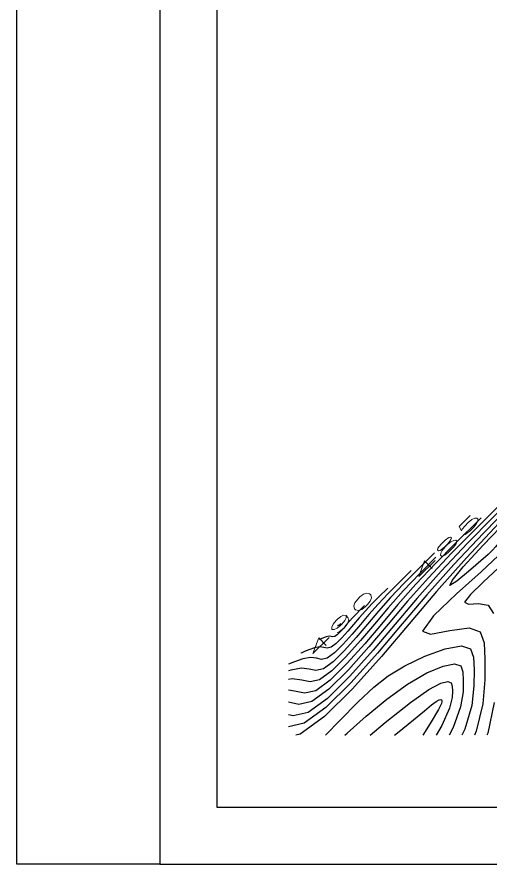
# Model space of a CAD drawing. Header units: millimetres. Extents: x 276147 to 291056, y 9594849 to 9609891.
# Drawn here: x 285483.8 to 285549.6, y 9596643.6 to 9596761.5 of the extents above; entities that cross this region are included whole.
import ezdxf
from ezdxf.enums import TextEntityAlignment as Align

# ---------------------------------------------------------------- set-up
doc = ezdxf.new("R2010")
doc.units = ezdxf.units.MM
doc.header["$LTSCALE"] = 10
doc.linetypes.add('CONTINUO', pattern=[0])
for name, color, linetype in [('500-dim1', 6, 'Continuous'), ('Curvas mestras', 30, 'Continuous'), ('Curvas simples', 9, 'Continuous'), ('Curvas texto', 2, 'Continuous')]:
    doc.layers.add(name, color=color, linetype=linetype)
doc.styles.add('SIMPLEX', font='simplex', dxfattribs={"height": 0.2})

msp = doc.modelspace()

# ---------------------------------------------------------------- linework, layer by layer
at = {"layer": '500-dim1', "ltscale": 0.1}
for points in [[(285503.6286463528, 9596643.55606258), (285817.3470579041, 9596643.55606258), (285817.3470579041, 9596879.440539112), (285503.6286463528, 9596879.440539112)], [(285511.5708846199, 9596651.498300847), (285809.4048196369, 9596651.498300847), (285809.4048196369, 9596871.498300847), (285511.5708846199, 9596871.498300847)]]:
    msp.add_lwpolyline(points, close=True, dxfattribs=at)
msp.add_lwpolyline([(285503.6286463528, 9596643.55606258), (285483.7730506849, 9596643.55606258), (285483.7730506849, 9596850.054257523), (285503.6286463528, 9596869.909853192), (285511.5708846199, 9596869.909853192)], dxfattribs=at)
at = {"layer": 'Curvas mestras', "linetype": 'CONTINUO'}
for points in [[(285556.6595850993, 9596696.888991438, 25.04636676490509), (285555.2653623341, 9596695.507354653, 25.06365439432875), (285550.8672098234, 9596691.041032825, 25.12172403294562), (285546.29281945, 9596686.194351077, 25.18871991007791), (285542.1568541735, 9596681.515279556, 25.25902415157498), (285538.3303435827, 9596676.991750287, 25.33044331308656), (285534.49840718, 9596672.47168728, 25.40163997383525), (285530.4710104033, 9596667.959549287, 25.46865335115898), (285526.5574994377, 9596664.085935052, 25.51702912428619), (285523.1920624076, 9596661.637979072, 25.52968949775414), (285522.5524144654, 9596661.498300847, 25.52142657054818)], [(285550.7849531361, 9596686.50591882, 25.26868339485691), (285548.3453927362, 9596684.26067172, 25.2932868869716), (285544.9353613808, 9596681.191452397, 25.32541018855727), (285541.7262557429, 9596678.09652738, 25.36240913518441), (285540.190192734, 9596675.99379188, 25.40047911103784), (285541.2940111321, 9596675.554536756, 25.43703059133577), (285543.983434154, 9596676.063623402, 25.47433474785385), (285546.698907886, 9596676.459310863, 25.51587779834836), (285548.2307095293, 9596675.891657572, 25.56522789717155), (285548.7684377786, 9596674.357935583, 25.62628036048), (285548.8515214488, 9596672.067218356, 25.70301235575198), (285548.867836635, 9596669.203324344, 25.79718642213584), (285548.5990525466, 9596665.849045996, 25.90170686485681), (285547.6752826654, 9596662.061916748, 26.00726343083398), (285547.4291398041, 9596661.498300847, 26.02079151698977)], [(285542.039731274, 9596686.278486073, 30.10427870034209), (285539.8221207297, 9596684.02650383, 30.13355822358017), (285537.5156486557, 9596681.582738243, 30.16733850093761), (285535.4302359089, 9596679.22348328, 30.20278691282465), (285533.5008552778, 9596676.942655407, 30.23879748114587), (285531.5687382816, 9596674.663576197, 30.27469581910145), (285529.5380683397, 9596672.388492357, 30.30848492289397), (285527.5648204974, 9596670.435361147, 30.33287667061404), (285525.8679197048, 9596669.201066984, 30.33926021759135), (285524.5709931323, 9596668.91786022, 30.32250662256001), (285523.4164798352, 9596669.159457037, 30.291414553099), (285522.0515190832, 9596669.334936576, 30.25826463805015), (285521.5708846199, 9596669.247204185, 30.25149147454621)], [(285528.8141012139, 9596677.049617488, 35.1449030265535), (285528.7770316348, 9596677.011973843, 35.14539244686921), (285528.7384778588, 9596676.971124403, 35.1459571244518), (285528.7036176451, 9596676.931687007, 35.14654967401611), (285528.6713669753, 9596676.893561527, 35.14715161637605), (285528.6390703831, 9596676.855465107, 35.14775168462393), (285528.6051252744, 9596676.817434425, 35.1483165072018), (285528.5721415552, 9596676.784786252, 35.14872424947999), (285528.5437760003, 9596676.764153907, 35.148830949885), (285528.5220972705, 9596676.75941984, 35.14855091015079), (285528.5027985732, 9596676.76345909, 35.14803115450514), (285528.479981993, 9596676.76639184, 35.14747704103093), (285528.4500082008, 9596676.760921102, 35.1470546297237), (285528.4182761582, 9596676.750059187, 35.14677358654762), (285528.3924414125, 9596676.739401268, 35.14660423869236), (285528.3781329744, 9596676.733283566, 35.14651748733331), (285528.37286176, 9596676.73102962, 35.14648553447069), (285528.372109159, 9596676.730708053, 35.1464809644126)]]:
    msp.add_polyline3d(points, dxfattribs=at)
at = {"layer": 'Curvas simples', "linetype": 'CONTINUO'}
for points in [[(285558.104042569, 9596699.09588065, 26.00378303989737), (285552.6202355223, 9596693.661580937, 26.07177924350572), (285548.6581920051, 9596689.638127225, 26.1240908645882), (285544.5373852929, 9596685.272029113, 26.18444360865715), (285540.8115305203, 9596681.0569201, 26.24777671034417), (285537.3644455216, 9596676.981931116, 26.31211414517338), (285533.9124737993, 9596672.910064664, 26.37625116398294), (285530.2844219912, 9596668.8453381, 26.43661965898673), (285526.7589632495, 9596665.355820075, 26.48019863208492), (285523.7272338684, 9596663.15059706, 26.49160362858993), (285521.5708846201, 9596662.679720353, 26.46374807474517)], [(285554.8553052613, 9596696.651945043, 27.01939235287455), (285549.97510971, 9596691.815807223, 27.07990411270612), (285546.449174187, 9596688.235221628, 27.12645769611436), (285542.7819511332, 9596684.349706143, 27.1801673399491), (285539.4662068669, 9596680.598560644, 27.23652926917157), (285536.3985484597, 9596676.972111937, 27.29378499745826), (285533.3265394215, 9596673.348443046, 27.3508623013945), (285530.0978335765, 9596669.731125914, 27.40458599952717), (285526.9604280606, 9596666.625705093, 27.4433681599653), (285524.2624053262, 9596664.663214035, 27.45351779225484), (285522.2003312494, 9596664.212924454, 27.42688006212438), (285521.5708846199, 9596664.344644148, 27.40992850950791)], [(285551.6065679538, 9596694.208009437, 28.0350016656771), (285547.3299838981, 9596689.970033504, 28.08802898196473), (285544.2401563666, 9596686.832315028, 28.12882456041143), (285541.0265169731, 9596683.427383177, 28.17589107112463), (285538.120883216, 9596680.14020219, 28.22528179522806), (285535.4326504009, 9596676.96229376, 28.27545579683238), (285532.7406060406, 9596673.786820432, 28.32547349148399), (285529.9112451645, 9596670.616914727, 28.3725523072967), (285527.1618918721, 9596667.89559011, 28.40653766770584), (285524.7975767865, 9596666.175832022, 28.41543192309064), (285522.9905518769, 9596665.781236377, 28.39208891554472), (285521.5708846198, 9596666.078319602, 28.35385602995182)], [(285548.3578306477, 9596691.764074827, 29.05061094582516), (285544.6848580861, 9596688.124259787, 29.09615385122334), (285542.0311385485, 9596685.429409433, 29.1311913919958), (285539.271082813, 9596682.50506021, 29.17161480235836), (285536.7755595626, 9596679.681842737, 29.21403435399725), (285534.4667523397, 9596676.952474587, 29.2571266289192), (285532.1546726598, 9596674.225197813, 29.30008468180631), (285529.7246567522, 9596671.502703542, 29.34051861506623), (285527.3633556839, 9596669.165475134, 29.36970717538816), (285525.3327482446, 9596667.688449008, 29.37734608663914), (285523.7807725045, 9596667.3495483, 29.35729776908147), (285522.3992156886, 9596667.638657028, 29.32009121173496), (285521.5708846201, 9596667.745147452, 29.29997407092337)], [(285541.860357032, 9596686.876203604, 31.08182959186115), (285539.3946054621, 9596684.432712354, 31.11240356965891), (285537.6131029098, 9596682.623597233, 31.13592508793545), (285535.7602144957, 9596680.660415273, 31.16306223222955), (285534.0849122555, 9596678.765123826, 31.19153947159384), (285532.5349572185, 9596676.93283723, 31.22046828051998), (285530.9828049008, 9596675.101953575, 31.24930700942377), (285529.3514799253, 9596673.274280168, 31.27645126343441), (285527.766284309, 9596671.705246173, 31.29604617835457), (285526.403091163, 9596670.71368397, 31.30117438113984), (285525.3612137599, 9596670.486172147, 31.28771547609677), (285524.4337429819, 9596670.680257047, 31.26273787443961), (285523.3372108665, 9596670.821228232, 31.23610708295337), (285521.8967263904, 9596670.558289723, 31.21580759893141), (285521.5708846198, 9596670.44676096, 31.21292145917352)], [(285538.6116197241, 9596684.432268, 32.0974389046637), (285536.7494796499, 9596682.58693864, 32.12052843880111), (285535.4040850916, 9596681.220691636, 32.13829191946161), (285534.0047803361, 9596679.738092307, 32.15878596340508), (285532.7395886048, 9596678.306765376, 32.18029199765033), (285531.5690601571, 9596676.923018053, 32.20213913268845), (285530.3968715203, 9596675.54033096, 32.22391819951326), (285529.1648915129, 9596674.16006898, 32.24441757120394), (285527.9677481208, 9596672.975131193, 32.2592156860369), (285526.9382616233, 9596672.226301957, 32.263088491894), (285526.1514343876, 9596672.054484067, 32.25292432957531), (285525.4510071309, 9596672.20105806, 32.23406118309095), (285524.6229036474, 9596672.307518885, 32.21394958059273), (285523.5350470909, 9596672.108946817, 32.19861938621352), (285522.3833480087, 9596671.714745438, 32.18841819468389), (285521.5708846202, 9596671.379540414, 32.18309343447709)], [(285550.7635384911, 9596684.788922198, 26.32525566159484), (285548.6313765672, 9596682.816167353, 26.34710047938597), (285546.8531332857, 9596681.090867, 26.36794090786452), (285546.0512832168, 9596680.00021502, 26.38758433584326), (285546.611187422, 9596679.753039744, 26.40692327174793), (285547.9697639235, 9596679.844706263, 26.43119095839529), (285549.3268192346, 9596679.59221413, 26.466705798553), (285550.0658758213, 9596678.44590815, 26.51910445871499)], [(285535.3628824163, 9596681.988332387, 33.11304821764087), (285534.1043538377, 9596680.74116492, 33.12865330811793), (285533.1950672731, 9596679.81778604, 33.14065875104598), (285532.2493461763, 9596678.81576934, 33.15450969469703), (285531.3942649516, 9596677.848405916, 33.16904455641952), (285530.603162096, 9596676.91319888, 33.18380996483347), (285529.8109371421, 9596675.978709344, 33.19852933692482), (285528.9783031008, 9596675.045857796, 33.21238387903168), (285528.1692129321, 9596674.24501621, 33.22238521397549), (285527.4734330816, 9596673.738918936, 33.22500265544249), (285526.9416550152, 9596673.622795992, 33.21813318305385), (285526.4682712772, 9596673.721858067, 33.2053845245714), (285525.908596431, 9596673.793810537, 33.19179204563579), (285525.173367794, 9596673.659604907, 33.18143114078293), (285524.3949907251, 9596673.393183356, 33.17453665859967), (285523.7612913331, 9596673.13173218, 33.17038350177199), (285523.4103167808, 9596672.981677724, 33.16825530040978), (285523.2810104169, 9596672.926393397, 33.16747126347355), (285523.2625386506, 9596672.918495636, 33.16735926966386)], [(285532.1141451086, 9596679.544396784, 34.12865753055985), (285531.4592270261, 9596678.895391207, 34.13677815729489), (285530.9860494529, 9596678.414879443, 34.14302561534305), (285530.4939120189, 9596677.893447373, 34.15023339327627), (285530.0489412984, 9596677.390046462, 34.15779711524692), (285529.6372650369, 9596676.903380707, 34.16548078428923), (285529.2250037616, 9596676.417086726, 34.17314052713073), (285528.7917136891, 9596675.931646613, 34.18035016666136), (285528.3706767439, 9596675.51490123, 34.18555472165781), (285528.008604542, 9596675.25153692, 34.1869167863365), (285527.731876643, 9596675.191107912, 34.18334205667225), (285527.4855344243, 9596675.242658084, 34.17670784579559), (285527.194289212, 9596675.280101188, 34.16963454344978), (285526.8116874975, 9596675.210263006, 34.16424287521249), (285526.4066334419, 9596675.071621275, 34.16065512263185), (285526.076866373, 9596674.93556672, 34.15849387031949), (285525.8942253765, 9596674.857480144, 34.15738642038514), (285525.8269365885, 9596674.828711508, 34.15697840907114), (285525.8173239045, 9596674.824601844, 34.15692011706733)], [(285526.7030701707, 9596661.498300847, 24.60400699040379), (285528.6939552455, 9596663.523326136, 24.57761339724266), (285531.2562322142, 9596666.13011009, 24.54362611307032), (285533.4084855538, 9596668.181765066, 24.51959913419296), (285535.4216486219, 9596669.78034458, 24.50762688528949), (285537.7098732636, 9596671.164854484, 24.50819092549819), (285540.5120736841, 9596672.482028197, 24.52127883045205), (285543.3662125385, 9596673.509509396, 24.544902221332), (285545.6350178426, 9596673.9326693, 24.57657879652425), (285546.8589574402, 9596673.51704083, 24.61476732054462), (285547.2894814956, 9596672.348809697, 24.66169109070643), (285547.3557870102, 9596670.59432828, 24.72051444810086), (285547.3540248853, 9596668.377291193, 24.79312886976141), (285547.0481836564, 9596665.65077883, 24.87633426257844), (285546.0692077708, 9596662.325219808, 24.9656575132135), (285545.6751553308, 9596661.498300847, 24.98484466735855)], [(285529.4022256254, 9596661.498300847, 23.65745060328423), (285529.6925610416, 9596661.774599496, 23.65422468094357), (285532.3327371763, 9596664.153261447, 23.62927641134911), (285535.2155525003, 9596666.531379215, 23.60921661139901), (285538.1113634324, 9596668.617829913, 23.59897527916792), (285540.7936209122, 9596670.166896226, 23.60205664238629), (285543.0481600031, 9596671.114504013, 23.61626128029048), (285544.6639083073, 9596671.441991717, 23.63796373273681), (285545.5146957592, 9596671.153079232, 23.6645094178707), (285545.8139626417, 9596670.341017317, 23.69712712467617), (285545.8600525715, 9596669.121438203, 23.73801654062436), (285545.8402141331, 9596667.551257033, 23.78907137023952), (285545.497315768, 9596665.452512663, 23.85096164784363), (285544.4631328765, 9596662.58852286, 23.92405159576765), (285543.8956610275, 9596661.498300847, 23.94838574423752)], [(285532.8892689666, 9596661.498300847, 22.72670994682739), (285535.0094573806, 9596663.28241485, 22.71080632481926), (285538.5128536016, 9596666.070805347, 22.68975963283765), (285541.0751691373, 9596667.85176324, 22.68283450705667), (285542.7301074682, 9596668.719498627, 22.68762033913254), (285543.6927987743, 9596668.951315133, 22.69934863617846), (285544.1704330808, 9596668.789118636, 22.71425146240245), (285544.3384427862, 9596668.333223948, 22.73256317116056), (285544.364318133, 9596667.648548128, 22.75551863308965), (285544.3264023835, 9596666.725223878, 22.78501381780689), (285543.9464468803, 9596665.254246496, 22.82558901291077), (285542.8570579845, 9596662.851826912, 22.88244564543447), (285542.0864266391, 9596661.498300847, 22.9113298309984)], [(285536.3142297342, 9596661.498300847, 21.79472307102315), (285536.7341396279, 9596661.839860363, 21.79195964770361), (285538.9393310387, 9596663.652233217, 21.7768363294631), (285540.4541562187, 9596664.907901736, 21.76609745956694), (285541.4572464496, 9596665.717243988, 21.7597118434237), (285542.1101698615, 9596666.186545882, 21.75743986256157), (285542.5062359954, 9596666.405732697, 21.7582078243463), (285542.7216892413, 9596666.460638557, 21.76073353962011), (285542.826171402, 9596666.425158037, 21.76399352701583), (285542.86292393, 9596666.325430574, 21.76799923784301), (285542.8685836942, 9596666.175658053, 21.77302072543853), (285542.8125906315, 9596665.899189724, 21.78095629808695), (285542.3955779901, 9596665.055979328, 21.8002164106324), (285541.25098309, 9596663.115129968, 21.840839727814), (285540.2422351137, 9596661.498300847, 21.87357220287243)], [(285550.1499214346, 9596666.047312163, 26.92707949978967), (285549.2813575597, 9596661.798613695, 27.04886934851265), (285549.1610779004, 9596661.498300847, 27.05629581694429)]]:
    msp.add_polyline3d(points, dxfattribs=at)
msp.add_polyline3d([(285549.3379821759, 9596686.653615424, 24.23405955537191), (285546.5784323836, 9596684.267023176, 24.25687143500864), (285544.9683460105, 9596682.952639988, 24.26762208473838), (285544.0100450684, 9596682.350884663, 24.26810439399878), (285544.2999856731, 9596683.027487433, 24.25175303381138), (285545.8697291362, 9596684.954053447, 24.22013201975233), (285548.6096158145, 9596687.953655353, 24.17683779888057), (285552.2152531758, 9596691.6671921, 24.12752745810167), (285555.6033211284, 9596695.006864876, 24.08610081914549), (285557.4957686826, 9596696.702698173, 24.06851848119141), (285557.0428452944, 9596695.924542347, 24.08492597207396), (285555.1080171487, 9596693.601532148, 24.12220945625768), (285552.9830528657, 9596691.10262419, 24.16144019781814), (285551.6759976953, 9596689.498547807, 24.18776668652163), (285551.0600073851, 9596688.66711328, 24.20264672310759), (285550.7245113134, 9596688.187903605, 24.21161527387767), (285550.3443610322, 9596687.724461503, 24.21917076935961), (285549.936074799, 9596687.276171554, 24.22566495652745), (285549.6015890468, 9596686.926379073, 24.23041293336746), (285549.4160884703, 9596686.734434096, 24.23297909196435), (285549.3477458372, 9596686.663717628, 24.23392450911661), (285549.3379821759, 9596686.653615424, 24.23405955537191)], close=True, dxfattribs=at)

# ---------------------------------------------------------------- texts
at = {"layer": 'Curvas texto', "extrusion": (-0.0200587750042602, 0.0327446982403546, 0.999262443146182), "style": 'SIMPLEX'}
for s, rotation, width, p, p2 in [('485', 193.2588003427554, 3.299405087844934, (-5256430.81270711, -8028237.0224424, 308543.0548422339), (-5256443.199752791, -8028239.941212632, 308543.0548422339)), ('490', 193.2588003425208, 3.299405086849486, (-5256412.646160236, -8028235.381218035, 308548.0548422337), (-5256425.033205912, -8028238.299988266, 308548.0548422337))]:
    msp.add_text(s, height=1.5, rotation=rotation, dxfattribs=dict(at, width=width)).set_placement(p, p2, align=Align.FIT)

doc.saveas('drawing.dxf')
